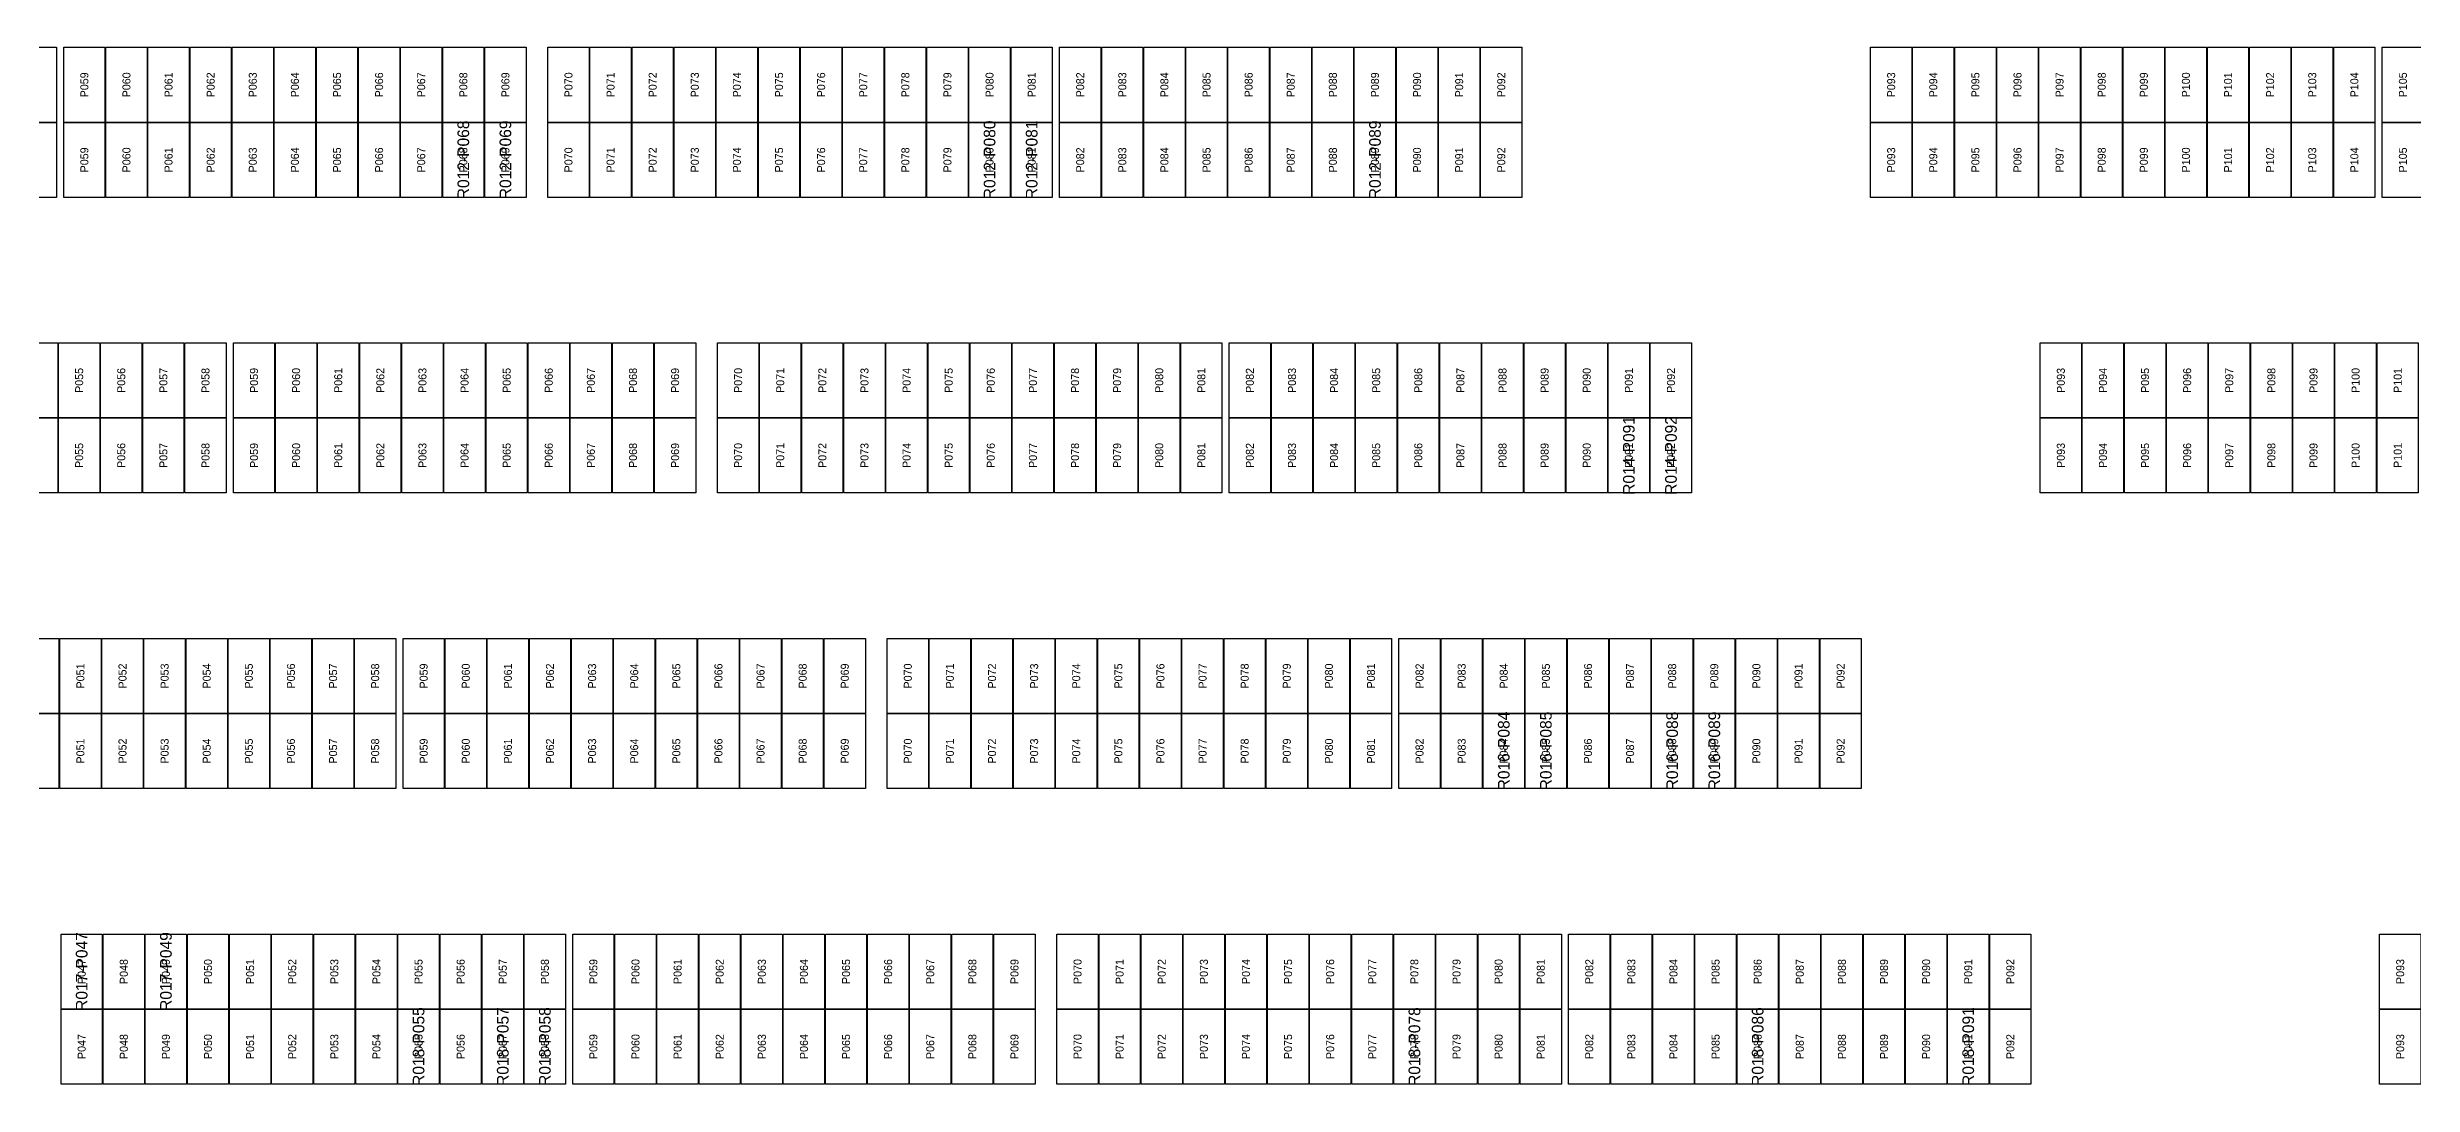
# Model space of a CAD drawing. Extents: x 296295 to 296770, y 651564 to 652121.
# Drawn here: x 296389.9 to 296455, y 652051.7 to 652080.2 of the extents above; entities that cross this region are included whole.
import ezdxf
from ezdxf.enums import TextEntityAlignment as Align

# ---------------------------------------------------------------- set-up
doc = ezdxf.new("R2010")
doc.units = 0

msp = doc.modelspace()

# ---------------------------------------------------------------- linework, layer by layer
at = {"layer": 'DEFECTIVE_PANELS'}
for points in [[(296400.789, 652078.118), (296401.923, 652078.118), (296401.923, 652076.055), (296400.789, 652076.055)], [(296401.947, 652078.118), (296403.081, 652078.118), (296403.081, 652076.055), (296401.947, 652076.055)], [(296415.261, 652078.118), (296416.395, 652078.118), (296416.395, 652076.055), (296415.261, 652076.055)], [(296416.419, 652078.118), (296417.553, 652078.118), (296417.553, 652076.055), (296416.419, 652076.055)], [(296425.859, 652078.118), (296426.993, 652078.118), (296426.993, 652076.055), (296425.859, 652076.055)], [(296432.841, 652069.992), (296433.975, 652069.992), (296433.975, 652067.929), (296432.841, 652067.929)], [(296433.999, 652069.992), (296435.133, 652069.992), (296435.133, 652067.929), (296433.999, 652067.929)], [(296429.401, 652061.866), (296430.535, 652061.866), (296430.535, 652059.803), (296429.401, 652059.803)], [(296430.559, 652061.866), (296431.693, 652061.866), (296431.693, 652059.803), (296430.559, 652059.803)], [(296434.033, 652061.866), (296435.167, 652061.866), (296435.167, 652059.803), (296434.033, 652059.803)], [(296435.191, 652061.866), (296436.325, 652061.866), (296436.325, 652059.803), (296435.191, 652059.803)], [(296390.294, 652055.803), (296391.428, 652055.803), (296391.428, 652053.74), (296390.294, 652053.74)], [(296392.61, 652055.803), (296393.744, 652055.803), (296393.744, 652053.74), (296392.61, 652053.74)], [(296399.558, 652053.74), (296400.692, 652053.74), (296400.692, 652051.677), (296399.558, 652051.677)], [(296401.874, 652053.74), (296403.008, 652053.74), (296403.008, 652051.677), (296401.874, 652051.677)], [(296403.032, 652053.74), (296404.166, 652053.74), (296404.166, 652051.677), (296403.032, 652051.677)], [(296426.944, 652053.74), (296428.078, 652053.74), (296428.078, 652051.677), (296426.944, 652051.677)], [(296436.384, 652053.74), (296437.518, 652053.74), (296437.518, 652051.677), (296436.384, 652051.677)], [(296442.174, 652053.74), (296443.308, 652053.74), (296443.308, 652051.677), (296442.174, 652051.677)]]:
    msp.add_lwpolyline(points, close=True, dxfattribs=at)
at = {"layer": 'PANELS_MASTER'}
for points in [[(296389.033, 652080.181), (296390.167, 652080.181), (296390.167, 652078.118), (296389.033, 652078.118)], [(296390.367, 652080.181), (296391.501, 652080.181), (296391.501, 652078.118), (296390.367, 652078.118)], [(296391.525, 652080.181), (296392.659, 652080.181), (296392.659, 652078.118), (296391.525, 652078.118)], [(296392.683, 652080.181), (296393.817, 652080.181), (296393.817, 652078.118), (296392.683, 652078.118)], [(296393.841, 652080.181), (296394.975, 652080.181), (296394.975, 652078.118), (296393.841, 652078.118)], [(296394.999, 652080.181), (296396.133, 652080.181), (296396.133, 652078.118), (296394.999, 652078.118)], [(296396.157, 652080.181), (296397.291, 652080.181), (296397.291, 652078.118), (296396.157, 652078.118)], [(296397.315, 652080.181), (296398.449, 652080.181), (296398.449, 652078.118), (296397.315, 652078.118)], [(296398.473, 652080.181), (296399.607, 652080.181), (296399.607, 652078.118), (296398.473, 652078.118)], [(296399.631, 652080.181), (296400.765, 652080.181), (296400.765, 652078.118), (296399.631, 652078.118)], [(296400.789, 652080.181), (296401.923, 652080.181), (296401.923, 652078.118), (296400.789, 652078.118)], [(296401.947, 652080.181), (296403.081, 652080.181), (296403.081, 652078.118), (296401.947, 652078.118)], [(296403.681, 652080.181), (296404.815, 652080.181), (296404.815, 652078.118), (296403.681, 652078.118)], [(296404.839, 652080.181), (296405.973, 652080.181), (296405.973, 652078.118), (296404.839, 652078.118)], [(296405.997, 652080.181), (296407.131, 652080.181), (296407.131, 652078.118), (296405.997, 652078.118)], [(296407.155, 652080.181), (296408.289, 652080.181), (296408.289, 652078.118), (296407.155, 652078.118)], [(296408.313, 652080.181), (296409.447, 652080.181), (296409.447, 652078.118), (296408.313, 652078.118)], [(296409.471, 652080.181), (296410.605, 652080.181), (296410.605, 652078.118), (296409.471, 652078.118)], [(296410.629, 652080.181), (296411.763, 652080.181), (296411.763, 652078.118), (296410.629, 652078.118)], [(296411.787, 652080.181), (296412.921, 652080.181), (296412.921, 652078.118), (296411.787, 652078.118)], [(296412.945, 652080.181), (296414.079, 652080.181), (296414.079, 652078.118), (296412.945, 652078.118)], [(296414.103, 652080.181), (296415.237, 652080.181), (296415.237, 652078.118), (296414.103, 652078.118)], [(296415.261, 652080.181), (296416.395, 652080.181), (296416.395, 652078.118), (296415.261, 652078.118)], [(296416.419, 652080.181), (296417.553, 652080.181), (296417.553, 652078.118), (296416.419, 652078.118)], [(296417.753, 652080.181), (296418.887, 652080.181), (296418.887, 652078.118), (296417.753, 652078.118)], [(296418.911, 652080.181), (296420.045, 652080.181), (296420.045, 652078.118), (296418.911, 652078.118)], [(296420.069, 652080.181), (296421.203, 652080.181), (296421.203, 652078.118), (296420.069, 652078.118)], [(296421.227, 652080.181), (296422.361, 652080.181), (296422.361, 652078.118), (296421.227, 652078.118)], [(296422.385, 652080.181), (296423.519, 652080.181), (296423.519, 652078.118), (296422.385, 652078.118)], [(296423.543, 652080.181), (296424.677, 652080.181), (296424.677, 652078.118), (296423.543, 652078.118)], [(296424.701, 652080.181), (296425.835, 652080.181), (296425.835, 652078.118), (296424.701, 652078.118)], [(296425.859, 652080.181), (296426.993, 652080.181), (296426.993, 652078.118), (296425.859, 652078.118)], [(296427.017, 652080.181), (296428.151, 652080.181), (296428.151, 652078.118), (296427.017, 652078.118)], [(296428.175, 652080.181), (296429.309, 652080.181), (296429.309, 652078.118), (296428.175, 652078.118)], [(296429.333, 652080.181), (296430.467, 652080.181), (296430.467, 652078.118), (296429.333, 652078.118)], [(296440.055, 652080.181), (296441.189, 652080.181), (296441.189, 652078.118), (296440.055, 652078.118)], [(296441.213, 652080.181), (296442.347, 652080.181), (296442.347, 652078.118), (296441.213, 652078.118)], [(296442.371, 652080.181), (296443.505, 652080.181), (296443.505, 652078.118), (296442.371, 652078.118)], [(296443.529, 652080.181), (296444.663, 652080.181), (296444.663, 652078.118), (296443.529, 652078.118)], [(296444.687, 652080.181), (296445.821, 652080.181), (296445.821, 652078.118), (296444.687, 652078.118)], [(296445.845, 652080.181), (296446.979, 652080.181), (296446.979, 652078.118), (296445.845, 652078.118)], [(296447.003, 652080.181), (296448.137, 652080.181), (296448.137, 652078.118), (296447.003, 652078.118)], [(296448.161, 652080.181), (296449.295, 652080.181), (296449.295, 652078.118), (296448.161, 652078.118)], [(296449.319, 652080.181), (296450.453, 652080.181), (296450.453, 652078.118), (296449.319, 652078.118)], [(296450.477, 652080.181), (296451.611, 652080.181), (296451.611, 652078.118), (296450.477, 652078.118)], [(296451.635, 652080.181), (296452.769, 652080.181), (296452.769, 652078.118), (296451.635, 652078.118)], [(296452.793, 652080.181), (296453.927, 652080.181), (296453.927, 652078.118), (296452.793, 652078.118)], [(296454.127, 652080.181), (296455.261, 652080.181), (296455.261, 652078.118), (296454.127, 652078.118)], [(296389.033, 652078.118), (296390.167, 652078.118), (296390.167, 652076.055), (296389.033, 652076.055)], [(296390.367, 652078.118), (296391.501, 652078.118), (296391.501, 652076.055), (296390.367, 652076.055)], [(296391.525, 652078.118), (296392.659, 652078.118), (296392.659, 652076.055), (296391.525, 652076.055)], [(296392.683, 652078.118), (296393.817, 652078.118), (296393.817, 652076.055), (296392.683, 652076.055)], [(296393.841, 652078.118), (296394.975, 652078.118), (296394.975, 652076.055), (296393.841, 652076.055)], [(296394.999, 652078.118), (296396.133, 652078.118), (296396.133, 652076.055), (296394.999, 652076.055)], [(296396.157, 652078.118), (296397.291, 652078.118), (296397.291, 652076.055), (296396.157, 652076.055)], [(296397.315, 652078.118), (296398.449, 652078.118), (296398.449, 652076.055), (296397.315, 652076.055)], [(296398.473, 652078.118), (296399.607, 652078.118), (296399.607, 652076.055), (296398.473, 652076.055)], [(296399.631, 652078.118), (296400.765, 652078.118), (296400.765, 652076.055), (296399.631, 652076.055)], [(296403.681, 652078.118), (296404.815, 652078.118), (296404.815, 652076.055), (296403.681, 652076.055)], [(296404.839, 652078.118), (296405.973, 652078.118), (296405.973, 652076.055), (296404.839, 652076.055)], [(296405.997, 652078.118), (296407.131, 652078.118), (296407.131, 652076.055), (296405.997, 652076.055)], [(296407.155, 652078.118), (296408.289, 652078.118), (296408.289, 652076.055), (296407.155, 652076.055)], [(296408.313, 652078.118), (296409.447, 652078.118), (296409.447, 652076.055), (296408.313, 652076.055)], [(296409.471, 652078.118), (296410.605, 652078.118), (296410.605, 652076.055), (296409.471, 652076.055)], [(296410.629, 652078.118), (296411.763, 652078.118), (296411.763, 652076.055), (296410.629, 652076.055)], [(296411.787, 652078.118), (296412.921, 652078.118), (296412.921, 652076.055), (296411.787, 652076.055)], [(296412.945, 652078.118), (296414.079, 652078.118), (296414.079, 652076.055), (296412.945, 652076.055)], [(296414.103, 652078.118), (296415.237, 652078.118), (296415.237, 652076.055), (296414.103, 652076.055)], [(296417.753, 652078.118), (296418.887, 652078.118), (296418.887, 652076.055), (296417.753, 652076.055)], [(296418.911, 652078.118), (296420.045, 652078.118), (296420.045, 652076.055), (296418.911, 652076.055)], [(296420.069, 652078.118), (296421.203, 652078.118), (296421.203, 652076.055), (296420.069, 652076.055)], [(296421.227, 652078.118), (296422.361, 652078.118), (296422.361, 652076.055), (296421.227, 652076.055)], [(296422.385, 652078.118), (296423.519, 652078.118), (296423.519, 652076.055), (296422.385, 652076.055)], [(296423.543, 652078.118), (296424.677, 652078.118), (296424.677, 652076.055), (296423.543, 652076.055)], [(296424.701, 652078.118), (296425.835, 652078.118), (296425.835, 652076.055), (296424.701, 652076.055)], [(296427.017, 652078.118), (296428.151, 652078.118), (296428.151, 652076.055), (296427.017, 652076.055)], [(296428.175, 652078.118), (296429.309, 652078.118), (296429.309, 652076.055), (296428.175, 652076.055)], [(296429.333, 652078.118), (296430.467, 652078.118), (296430.467, 652076.055), (296429.333, 652076.055)], [(296440.055, 652078.118), (296441.189, 652078.118), (296441.189, 652076.055), (296440.055, 652076.055)], [(296441.213, 652078.118), (296442.347, 652078.118), (296442.347, 652076.055), (296441.213, 652076.055)], [(296442.371, 652078.118), (296443.505, 652078.118), (296443.505, 652076.055), (296442.371, 652076.055)], [(296443.529, 652078.118), (296444.663, 652078.118), (296444.663, 652076.055), (296443.529, 652076.055)], [(296444.687, 652078.118), (296445.821, 652078.118), (296445.821, 652076.055), (296444.687, 652076.055)], [(296445.845, 652078.118), (296446.979, 652078.118), (296446.979, 652076.055), (296445.845, 652076.055)], [(296447.003, 652078.118), (296448.137, 652078.118), (296448.137, 652076.055), (296447.003, 652076.055)], [(296448.161, 652078.118), (296449.295, 652078.118), (296449.295, 652076.055), (296448.161, 652076.055)], [(296449.319, 652078.118), (296450.453, 652078.118), (296450.453, 652076.055), (296449.319, 652076.055)], [(296450.477, 652078.118), (296451.611, 652078.118), (296451.611, 652076.055), (296450.477, 652076.055)], [(296451.635, 652078.118), (296452.769, 652078.118), (296452.769, 652076.055), (296451.635, 652076.055)], [(296452.793, 652078.118), (296453.927, 652078.118), (296453.927, 652076.055), (296452.793, 652076.055)], [(296454.127, 652078.118), (296455.261, 652078.118), (296455.261, 652076.055), (296454.127, 652076.055)], [(296389.067, 652072.055), (296390.201, 652072.055), (296390.201, 652069.992), (296389.067, 652069.992)], [(296390.225, 652072.055), (296391.359, 652072.055), (296391.359, 652069.992), (296390.225, 652069.992)], [(296391.383, 652072.055), (296392.517, 652072.055), (296392.517, 652069.992), (296391.383, 652069.992)], [(296392.541, 652072.055), (296393.675, 652072.055), (296393.675, 652069.992), (296392.541, 652069.992)], [(296393.699, 652072.055), (296394.833, 652072.055), (296394.833, 652069.992), (296393.699, 652069.992)], [(296395.033, 652072.055), (296396.167, 652072.055), (296396.167, 652069.992), (296395.033, 652069.992)], [(296396.191, 652072.055), (296397.325, 652072.055), (296397.325, 652069.992), (296396.191, 652069.992)], [(296397.349, 652072.055), (296398.483, 652072.055), (296398.483, 652069.992), (296397.349, 652069.992)], [(296398.507, 652072.055), (296399.641, 652072.055), (296399.641, 652069.992), (296398.507, 652069.992)], [(296399.665, 652072.055), (296400.799, 652072.055), (296400.799, 652069.992), (296399.665, 652069.992)], [(296400.823, 652072.055), (296401.957, 652072.055), (296401.957, 652069.992), (296400.823, 652069.992)], [(296401.981, 652072.055), (296403.115, 652072.055), (296403.115, 652069.992), (296401.981, 652069.992)], [(296403.139, 652072.055), (296404.273, 652072.055), (296404.273, 652069.992), (296403.139, 652069.992)], [(296404.297, 652072.055), (296405.431, 652072.055), (296405.431, 652069.992), (296404.297, 652069.992)], [(296405.455, 652072.055), (296406.589, 652072.055), (296406.589, 652069.992), (296405.455, 652069.992)], [(296406.613, 652072.055), (296407.747, 652072.055), (296407.747, 652069.992), (296406.613, 652069.992)], [(296408.347, 652072.055), (296409.481, 652072.055), (296409.481, 652069.992), (296408.347, 652069.992)], [(296409.505, 652072.055), (296410.639, 652072.055), (296410.639, 652069.992), (296409.505, 652069.992)], [(296410.663, 652072.055), (296411.797, 652072.055), (296411.797, 652069.992), (296410.663, 652069.992)], [(296411.821, 652072.055), (296412.955, 652072.055), (296412.955, 652069.992), (296411.821, 652069.992)], [(296412.979, 652072.055), (296414.113, 652072.055), (296414.113, 652069.992), (296412.979, 652069.992)], [(296414.137, 652072.055), (296415.271, 652072.055), (296415.271, 652069.992), (296414.137, 652069.992)], [(296415.295, 652072.055), (296416.429, 652072.055), (296416.429, 652069.992), (296415.295, 652069.992)], [(296416.453, 652072.055), (296417.587, 652072.055), (296417.587, 652069.992), (296416.453, 652069.992)], [(296417.611, 652072.055), (296418.745, 652072.055), (296418.745, 652069.992), (296417.611, 652069.992)], [(296418.769, 652072.055), (296419.903, 652072.055), (296419.903, 652069.992), (296418.769, 652069.992)], [(296419.927, 652072.055), (296421.061, 652072.055), (296421.061, 652069.992), (296419.927, 652069.992)], [(296421.085, 652072.055), (296422.219, 652072.055), (296422.219, 652069.992), (296421.085, 652069.992)], [(296422.419, 652072.055), (296423.553, 652072.055), (296423.553, 652069.992), (296422.419, 652069.992)], [(296423.577, 652072.055), (296424.711, 652072.055), (296424.711, 652069.992), (296423.577, 652069.992)], [(296424.735, 652072.055), (296425.869, 652072.055), (296425.869, 652069.992), (296424.735, 652069.992)], [(296425.893, 652072.055), (296427.027, 652072.055), (296427.027, 652069.992), (296425.893, 652069.992)], [(296427.051, 652072.055), (296428.185, 652072.055), (296428.185, 652069.992), (296427.051, 652069.992)], [(296428.209, 652072.055), (296429.343, 652072.055), (296429.343, 652069.992), (296428.209, 652069.992)], [(296429.367, 652072.055), (296430.501, 652072.055), (296430.501, 652069.992), (296429.367, 652069.992)], [(296430.525, 652072.055), (296431.659, 652072.055), (296431.659, 652069.992), (296430.525, 652069.992)], [(296431.683, 652072.055), (296432.817, 652072.055), (296432.817, 652069.992), (296431.683, 652069.992)], [(296432.841, 652072.055), (296433.975, 652072.055), (296433.975, 652069.992), (296432.841, 652069.992)], [(296433.999, 652072.055), (296435.133, 652072.055), (296435.133, 652069.992), (296433.999, 652069.992)], [(296444.721, 652072.055), (296445.855, 652072.055), (296445.855, 652069.992), (296444.721, 652069.992)], [(296445.879, 652072.055), (296447.013, 652072.055), (296447.013, 652069.992), (296445.879, 652069.992)], [(296447.037, 652072.055), (296448.171, 652072.055), (296448.171, 652069.992), (296447.037, 652069.992)], [(296448.195, 652072.055), (296449.329, 652072.055), (296449.329, 652069.992), (296448.195, 652069.992)], [(296449.353, 652072.055), (296450.487, 652072.055), (296450.487, 652069.992), (296449.353, 652069.992)], [(296450.511, 652072.055), (296451.645, 652072.055), (296451.645, 652069.992), (296450.511, 652069.992)], [(296451.669, 652072.055), (296452.803, 652072.055), (296452.803, 652069.992), (296451.669, 652069.992)], [(296452.827, 652072.055), (296453.961, 652072.055), (296453.961, 652069.992), (296452.827, 652069.992)], [(296453.985, 652072.055), (296455.119, 652072.055), (296455.119, 652069.992), (296453.985, 652069.992)], [(296389.067, 652069.992), (296390.201, 652069.992), (296390.201, 652067.929), (296389.067, 652067.929)], [(296390.225, 652069.992), (296391.359, 652069.992), (296391.359, 652067.929), (296390.225, 652067.929)], [(296391.383, 652069.992), (296392.517, 652069.992), (296392.517, 652067.929), (296391.383, 652067.929)], [(296392.541, 652069.992), (296393.675, 652069.992), (296393.675, 652067.929), (296392.541, 652067.929)], [(296393.699, 652069.992), (296394.833, 652069.992), (296394.833, 652067.929), (296393.699, 652067.929)], [(296395.033, 652069.992), (296396.167, 652069.992), (296396.167, 652067.929), (296395.033, 652067.929)], [(296396.191, 652069.992), (296397.325, 652069.992), (296397.325, 652067.929), (296396.191, 652067.929)], [(296397.349, 652069.992), (296398.483, 652069.992), (296398.483, 652067.929), (296397.349, 652067.929)], [(296398.507, 652069.992), (296399.641, 652069.992), (296399.641, 652067.929), (296398.507, 652067.929)], [(296399.665, 652069.992), (296400.799, 652069.992), (296400.799, 652067.929), (296399.665, 652067.929)], [(296400.823, 652069.992), (296401.957, 652069.992), (296401.957, 652067.929), (296400.823, 652067.929)], [(296401.981, 652069.992), (296403.115, 652069.992), (296403.115, 652067.929), (296401.981, 652067.929)], [(296403.139, 652069.992), (296404.273, 652069.992), (296404.273, 652067.929), (296403.139, 652067.929)], [(296404.297, 652069.992), (296405.431, 652069.992), (296405.431, 652067.929), (296404.297, 652067.929)], [(296405.455, 652069.992), (296406.589, 652069.992), (296406.589, 652067.929), (296405.455, 652067.929)], [(296406.613, 652069.992), (296407.747, 652069.992), (296407.747, 652067.929), (296406.613, 652067.929)], [(296408.347, 652069.992), (296409.481, 652069.992), (296409.481, 652067.929), (296408.347, 652067.929)], [(296409.505, 652069.992), (296410.639, 652069.992), (296410.639, 652067.929), (296409.505, 652067.929)], [(296410.663, 652069.992), (296411.797, 652069.992), (296411.797, 652067.929), (296410.663, 652067.929)], [(296411.821, 652069.992), (296412.955, 652069.992), (296412.955, 652067.929), (296411.821, 652067.929)], [(296412.979, 652069.992), (296414.113, 652069.992), (296414.113, 652067.929), (296412.979, 652067.929)], [(296414.137, 652069.992), (296415.271, 652069.992), (296415.271, 652067.929), (296414.137, 652067.929)], [(296415.295, 652069.992), (296416.429, 652069.992), (296416.429, 652067.929), (296415.295, 652067.929)], [(296416.453, 652069.992), (296417.587, 652069.992), (296417.587, 652067.929), (296416.453, 652067.929)], [(296417.611, 652069.992), (296418.745, 652069.992), (296418.745, 652067.929), (296417.611, 652067.929)], [(296418.769, 652069.992), (296419.903, 652069.992), (296419.903, 652067.929), (296418.769, 652067.929)], [(296419.927, 652069.992), (296421.061, 652069.992), (296421.061, 652067.929), (296419.927, 652067.929)], [(296421.085, 652069.992), (296422.219, 652069.992), (296422.219, 652067.929), (296421.085, 652067.929)], [(296422.419, 652069.992), (296423.553, 652069.992), (296423.553, 652067.929), (296422.419, 652067.929)], [(296423.577, 652069.992), (296424.711, 652069.992), (296424.711, 652067.929), (296423.577, 652067.929)], [(296424.735, 652069.992), (296425.869, 652069.992), (296425.869, 652067.929), (296424.735, 652067.929)], [(296425.893, 652069.992), (296427.027, 652069.992), (296427.027, 652067.929), (296425.893, 652067.929)], [(296427.051, 652069.992), (296428.185, 652069.992), (296428.185, 652067.929), (296427.051, 652067.929)], [(296428.209, 652069.992), (296429.343, 652069.992), (296429.343, 652067.929), (296428.209, 652067.929)], [(296429.367, 652069.992), (296430.501, 652069.992), (296430.501, 652067.929), (296429.367, 652067.929)], [(296430.525, 652069.992), (296431.659, 652069.992), (296431.659, 652067.929), (296430.525, 652067.929)], [(296431.683, 652069.992), (296432.817, 652069.992), (296432.817, 652067.929), (296431.683, 652067.929)], [(296444.721, 652069.992), (296445.855, 652069.992), (296445.855, 652067.929), (296444.721, 652067.929)], [(296445.879, 652069.992), (296447.013, 652069.992), (296447.013, 652067.929), (296445.879, 652067.929)], [(296447.037, 652069.992), (296448.171, 652069.992), (296448.171, 652067.929), (296447.037, 652067.929)], [(296448.195, 652069.992), (296449.329, 652069.992), (296449.329, 652067.929), (296448.195, 652067.929)], [(296449.353, 652069.992), (296450.487, 652069.992), (296450.487, 652067.929), (296449.353, 652067.929)], [(296450.511, 652069.992), (296451.645, 652069.992), (296451.645, 652067.929), (296450.511, 652067.929)], [(296451.669, 652069.992), (296452.803, 652069.992), (296452.803, 652067.929), (296451.669, 652067.929)], [(296452.827, 652069.992), (296453.961, 652069.992), (296453.961, 652067.929), (296452.827, 652067.929)], [(296453.985, 652069.992), (296455.119, 652069.992), (296455.119, 652067.929), (296453.985, 652067.929)], [(296389.101, 652063.929), (296390.235, 652063.929), (296390.235, 652061.866), (296389.101, 652061.866)], [(296390.259, 652063.929), (296391.393, 652063.929), (296391.393, 652061.866), (296390.259, 652061.866)], [(296391.417, 652063.929), (296392.551, 652063.929), (296392.551, 652061.866), (296391.417, 652061.866)], [(296392.575, 652063.929), (296393.709, 652063.929), (296393.709, 652061.866), (296392.575, 652061.866)], [(296393.733, 652063.929), (296394.867, 652063.929), (296394.867, 652061.866), (296393.733, 652061.866)], [(296394.891, 652063.929), (296396.025, 652063.929), (296396.025, 652061.866), (296394.891, 652061.866)], [(296396.049, 652063.929), (296397.183, 652063.929), (296397.183, 652061.866), (296396.049, 652061.866)], [(296397.207, 652063.929), (296398.341, 652063.929), (296398.341, 652061.866), (296397.207, 652061.866)], [(296398.365, 652063.929), (296399.499, 652063.929), (296399.499, 652061.866), (296398.365, 652061.866)], [(296399.699, 652063.929), (296400.833, 652063.929), (296400.833, 652061.866), (296399.699, 652061.866)], [(296400.857, 652063.929), (296401.991, 652063.929), (296401.991, 652061.866), (296400.857, 652061.866)], [(296402.015, 652063.929), (296403.149, 652063.929), (296403.149, 652061.866), (296402.015, 652061.866)], [(296403.173, 652063.929), (296404.307, 652063.929), (296404.307, 652061.866), (296403.173, 652061.866)], [(296404.331, 652063.929), (296405.465, 652063.929), (296405.465, 652061.866), (296404.331, 652061.866)], [(296405.489, 652063.929), (296406.623, 652063.929), (296406.623, 652061.866), (296405.489, 652061.866)], [(296406.647, 652063.929), (296407.781, 652063.929), (296407.781, 652061.866), (296406.647, 652061.866)], [(296407.805, 652063.929), (296408.939, 652063.929), (296408.939, 652061.866), (296407.805, 652061.866)], [(296408.963, 652063.929), (296410.097, 652063.929), (296410.097, 652061.866), (296408.963, 652061.866)], [(296410.121, 652063.929), (296411.255, 652063.929), (296411.255, 652061.866), (296410.121, 652061.866)], [(296411.279, 652063.929), (296412.413, 652063.929), (296412.413, 652061.866), (296411.279, 652061.866)], [(296413.013, 652063.929), (296414.147, 652063.929), (296414.147, 652061.866), (296413.013, 652061.866)], [(296414.171, 652063.929), (296415.305, 652063.929), (296415.305, 652061.866), (296414.171, 652061.866)], [(296415.329, 652063.929), (296416.463, 652063.929), (296416.463, 652061.866), (296415.329, 652061.866)], [(296416.487, 652063.929), (296417.621, 652063.929), (296417.621, 652061.866), (296416.487, 652061.866)], [(296417.645, 652063.929), (296418.779, 652063.929), (296418.779, 652061.866), (296417.645, 652061.866)], [(296418.803, 652063.929), (296419.937, 652063.929), (296419.937, 652061.866), (296418.803, 652061.866)], [(296419.961, 652063.929), (296421.095, 652063.929), (296421.095, 652061.866), (296419.961, 652061.866)], [(296421.119, 652063.929), (296422.253, 652063.929), (296422.253, 652061.866), (296421.119, 652061.866)], [(296422.277, 652063.929), (296423.411, 652063.929), (296423.411, 652061.866), (296422.277, 652061.866)], [(296423.435, 652063.929), (296424.569, 652063.929), (296424.569, 652061.866), (296423.435, 652061.866)], [(296424.593, 652063.929), (296425.727, 652063.929), (296425.727, 652061.866), (296424.593, 652061.866)], [(296425.751, 652063.929), (296426.885, 652063.929), (296426.885, 652061.866), (296425.751, 652061.866)], [(296427.085, 652063.929), (296428.219, 652063.929), (296428.219, 652061.866), (296427.085, 652061.866)], [(296428.243, 652063.929), (296429.377, 652063.929), (296429.377, 652061.866), (296428.243, 652061.866)], [(296429.401, 652063.929), (296430.535, 652063.929), (296430.535, 652061.866), (296429.401, 652061.866)], [(296430.559, 652063.929), (296431.693, 652063.929), (296431.693, 652061.866), (296430.559, 652061.866)], [(296431.717, 652063.929), (296432.851, 652063.929), (296432.851, 652061.866), (296431.717, 652061.866)], [(296432.875, 652063.929), (296434.009, 652063.929), (296434.009, 652061.866), (296432.875, 652061.866)], [(296434.033, 652063.929), (296435.167, 652063.929), (296435.167, 652061.866), (296434.033, 652061.866)], [(296435.191, 652063.929), (296436.325, 652063.929), (296436.325, 652061.866), (296435.191, 652061.866)], [(296436.349, 652063.929), (296437.483, 652063.929), (296437.483, 652061.866), (296436.349, 652061.866)], [(296437.507, 652063.929), (296438.641, 652063.929), (296438.641, 652061.866), (296437.507, 652061.866)], [(296438.665, 652063.929), (296439.799, 652063.929), (296439.799, 652061.866), (296438.665, 652061.866)], [(296389.101, 652061.866), (296390.235, 652061.866), (296390.235, 652059.803), (296389.101, 652059.803)], [(296390.259, 652061.866), (296391.393, 652061.866), (296391.393, 652059.803), (296390.259, 652059.803)], [(296391.417, 652061.866), (296392.551, 652061.866), (296392.551, 652059.803), (296391.417, 652059.803)], [(296392.575, 652061.866), (296393.709, 652061.866), (296393.709, 652059.803), (296392.575, 652059.803)], [(296393.733, 652061.866), (296394.867, 652061.866), (296394.867, 652059.803), (296393.733, 652059.803)], [(296394.891, 652061.866), (296396.025, 652061.866), (296396.025, 652059.803), (296394.891, 652059.803)], [(296396.049, 652061.866), (296397.183, 652061.866), (296397.183, 652059.803), (296396.049, 652059.803)], [(296397.207, 652061.866), (296398.341, 652061.866), (296398.341, 652059.803), (296397.207, 652059.803)], [(296398.365, 652061.866), (296399.499, 652061.866), (296399.499, 652059.803), (296398.365, 652059.803)], [(296399.699, 652061.866), (296400.833, 652061.866), (296400.833, 652059.803), (296399.699, 652059.803)], [(296400.857, 652061.866), (296401.991, 652061.866), (296401.991, 652059.803), (296400.857, 652059.803)], [(296402.015, 652061.866), (296403.149, 652061.866), (296403.149, 652059.803), (296402.015, 652059.803)], [(296403.173, 652061.866), (296404.307, 652061.866), (296404.307, 652059.803), (296403.173, 652059.803)], [(296404.331, 652061.866), (296405.465, 652061.866), (296405.465, 652059.803), (296404.331, 652059.803)], [(296405.489, 652061.866), (296406.623, 652061.866), (296406.623, 652059.803), (296405.489, 652059.803)], [(296406.647, 652061.866), (296407.781, 652061.866), (296407.781, 652059.803), (296406.647, 652059.803)], [(296407.805, 652061.866), (296408.939, 652061.866), (296408.939, 652059.803), (296407.805, 652059.803)], [(296408.963, 652061.866), (296410.097, 652061.866), (296410.097, 652059.803), (296408.963, 652059.803)], [(296410.121, 652061.866), (296411.255, 652061.866), (296411.255, 652059.803), (296410.121, 652059.803)], [(296411.279, 652061.866), (296412.413, 652061.866), (296412.413, 652059.803), (296411.279, 652059.803)], [(296413.013, 652061.866), (296414.147, 652061.866), (296414.147, 652059.803), (296413.013, 652059.803)], [(296414.171, 652061.866), (296415.305, 652061.866), (296415.305, 652059.803), (296414.171, 652059.803)], [(296415.329, 652061.866), (296416.463, 652061.866), (296416.463, 652059.803), (296415.329, 652059.803)], [(296416.487, 652061.866), (296417.621, 652061.866), (296417.621, 652059.803), (296416.487, 652059.803)], [(296417.645, 652061.866), (296418.779, 652061.866), (296418.779, 652059.803), (296417.645, 652059.803)], [(296418.803, 652061.866), (296419.937, 652061.866), (296419.937, 652059.803), (296418.803, 652059.803)], [(296419.961, 652061.866), (296421.095, 652061.866), (296421.095, 652059.803), (296419.961, 652059.803)], [(296421.119, 652061.866), (296422.253, 652061.866), (296422.253, 652059.803), (296421.119, 652059.803)], [(296422.277, 652061.866), (296423.411, 652061.866), (296423.411, 652059.803), (296422.277, 652059.803)], [(296423.435, 652061.866), (296424.569, 652061.866), (296424.569, 652059.803), (296423.435, 652059.803)], [(296424.593, 652061.866), (296425.727, 652061.866), (296425.727, 652059.803), (296424.593, 652059.803)], [(296425.751, 652061.866), (296426.885, 652061.866), (296426.885, 652059.803), (296425.751, 652059.803)], [(296427.085, 652061.866), (296428.219, 652061.866), (296428.219, 652059.803), (296427.085, 652059.803)], [(296428.243, 652061.866), (296429.377, 652061.866), (296429.377, 652059.803), (296428.243, 652059.803)], [(296431.717, 652061.866), (296432.851, 652061.866), (296432.851, 652059.803), (296431.717, 652059.803)], [(296432.875, 652061.866), (296434.009, 652061.866), (296434.009, 652059.803), (296432.875, 652059.803)], [(296436.349, 652061.866), (296437.483, 652061.866), (296437.483, 652059.803), (296436.349, 652059.803)], [(296437.507, 652061.866), (296438.641, 652061.866), (296438.641, 652059.803), (296437.507, 652059.803)], [(296438.665, 652061.866), (296439.799, 652061.866), (296439.799, 652059.803), (296438.665, 652059.803)], [(296391.452, 652055.803), (296392.586, 652055.803), (296392.586, 652053.74), (296391.452, 652053.74)], [(296393.768, 652055.803), (296394.902, 652055.803), (296394.902, 652053.74), (296393.768, 652053.74)], [(296394.926, 652055.803), (296396.06, 652055.803), (296396.06, 652053.74), (296394.926, 652053.74)], [(296396.084, 652055.803), (296397.218, 652055.803), (296397.218, 652053.74), (296396.084, 652053.74)], [(296397.242, 652055.803), (296398.376, 652055.803), (296398.376, 652053.74), (296397.242, 652053.74)], [(296398.4, 652055.803), (296399.534, 652055.803), (296399.534, 652053.74), (296398.4, 652053.74)], [(296399.558, 652055.803), (296400.692, 652055.803), (296400.692, 652053.74), (296399.558, 652053.74)], [(296400.716, 652055.803), (296401.85, 652055.803), (296401.85, 652053.74), (296400.716, 652053.74)], [(296401.874, 652055.803), (296403.008, 652055.803), (296403.008, 652053.74), (296401.874, 652053.74)], [(296403.032, 652055.803), (296404.166, 652055.803), (296404.166, 652053.74), (296403.032, 652053.74)], [(296404.366, 652055.803), (296405.5, 652055.803), (296405.5, 652053.74), (296404.366, 652053.74)], [(296405.524, 652055.803), (296406.658, 652055.803), (296406.658, 652053.74), (296405.524, 652053.74)], [(296406.682, 652055.803), (296407.816, 652055.803), (296407.816, 652053.74), (296406.682, 652053.74)], [(296407.84, 652055.803), (296408.974, 652055.803), (296408.974, 652053.74), (296407.84, 652053.74)], [(296408.998, 652055.803), (296410.132, 652055.803), (296410.132, 652053.74), (296408.998, 652053.74)], [(296410.156, 652055.803), (296411.29, 652055.803), (296411.29, 652053.74), (296410.156, 652053.74)], [(296411.314, 652055.803), (296412.448, 652055.803), (296412.448, 652053.74), (296411.314, 652053.74)], [(296412.472, 652055.803), (296413.606, 652055.803), (296413.606, 652053.74), (296412.472, 652053.74)], [(296413.63, 652055.803), (296414.764, 652055.803), (296414.764, 652053.74), (296413.63, 652053.74)], [(296414.788, 652055.803), (296415.922, 652055.803), (296415.922, 652053.74), (296414.788, 652053.74)], [(296415.946, 652055.803), (296417.08, 652055.803), (296417.08, 652053.74), (296415.946, 652053.74)], [(296417.68, 652055.803), (296418.814, 652055.803), (296418.814, 652053.74), (296417.68, 652053.74)], [(296418.838, 652055.803), (296419.972, 652055.803), (296419.972, 652053.74), (296418.838, 652053.74)], [(296419.996, 652055.803), (296421.13, 652055.803), (296421.13, 652053.74), (296419.996, 652053.74)], [(296421.154, 652055.803), (296422.288, 652055.803), (296422.288, 652053.74), (296421.154, 652053.74)], [(296422.312, 652055.803), (296423.446, 652055.803), (296423.446, 652053.74), (296422.312, 652053.74)], [(296423.47, 652055.803), (296424.604, 652055.803), (296424.604, 652053.74), (296423.47, 652053.74)], [(296424.628, 652055.803), (296425.762, 652055.803), (296425.762, 652053.74), (296424.628, 652053.74)], [(296425.786, 652055.803), (296426.92, 652055.803), (296426.92, 652053.74), (296425.786, 652053.74)], [(296426.944, 652055.803), (296428.078, 652055.803), (296428.078, 652053.74), (296426.944, 652053.74)], [(296428.102, 652055.803), (296429.236, 652055.803), (296429.236, 652053.74), (296428.102, 652053.74)], [(296429.26, 652055.803), (296430.394, 652055.803), (296430.394, 652053.74), (296429.26, 652053.74)], [(296430.418, 652055.803), (296431.552, 652055.803), (296431.552, 652053.74), (296430.418, 652053.74)], [(296431.752, 652055.803), (296432.886, 652055.803), (296432.886, 652053.74), (296431.752, 652053.74)], [(296432.91, 652055.803), (296434.044, 652055.803), (296434.044, 652053.74), (296432.91, 652053.74)], [(296434.068, 652055.803), (296435.202, 652055.803), (296435.202, 652053.74), (296434.068, 652053.74)], [(296435.226, 652055.803), (296436.36, 652055.803), (296436.36, 652053.74), (296435.226, 652053.74)], [(296436.384, 652055.803), (296437.518, 652055.803), (296437.518, 652053.74), (296436.384, 652053.74)], [(296437.542, 652055.803), (296438.676, 652055.803), (296438.676, 652053.74), (296437.542, 652053.74)], [(296438.7, 652055.803), (296439.834, 652055.803), (296439.834, 652053.74), (296438.7, 652053.74)], [(296439.858, 652055.803), (296440.992, 652055.803), (296440.992, 652053.74), (296439.858, 652053.74)], [(296441.016, 652055.803), (296442.15, 652055.803), (296442.15, 652053.74), (296441.016, 652053.74)], [(296442.174, 652055.803), (296443.308, 652055.803), (296443.308, 652053.74), (296442.174, 652053.74)], [(296443.332, 652055.803), (296444.466, 652055.803), (296444.466, 652053.74), (296443.332, 652053.74)], [(296454.054, 652055.803), (296455.188, 652055.803), (296455.188, 652053.74), (296454.054, 652053.74)], [(296390.294, 652053.74), (296391.428, 652053.74), (296391.428, 652051.677), (296390.294, 652051.677)], [(296391.452, 652053.74), (296392.586, 652053.74), (296392.586, 652051.677), (296391.452, 652051.677)], [(296392.61, 652053.74), (296393.744, 652053.74), (296393.744, 652051.677), (296392.61, 652051.677)], [(296393.768, 652053.74), (296394.902, 652053.74), (296394.902, 652051.677), (296393.768, 652051.677)], [(296394.926, 652053.74), (296396.06, 652053.74), (296396.06, 652051.677), (296394.926, 652051.677)], [(296396.084, 652053.74), (296397.218, 652053.74), (296397.218, 652051.677), (296396.084, 652051.677)], [(296397.242, 652053.74), (296398.376, 652053.74), (296398.376, 652051.677), (296397.242, 652051.677)], [(296398.4, 652053.74), (296399.534, 652053.74), (296399.534, 652051.677), (296398.4, 652051.677)], [(296400.716, 652053.74), (296401.85, 652053.74), (296401.85, 652051.677), (296400.716, 652051.677)], [(296404.366, 652053.74), (296405.5, 652053.74), (296405.5, 652051.677), (296404.366, 652051.677)], [(296405.524, 652053.74), (296406.658, 652053.74), (296406.658, 652051.677), (296405.524, 652051.677)], [(296406.682, 652053.74), (296407.816, 652053.74), (296407.816, 652051.677), (296406.682, 652051.677)], [(296407.84, 652053.74), (296408.974, 652053.74), (296408.974, 652051.677), (296407.84, 652051.677)], [(296408.998, 652053.74), (296410.132, 652053.74), (296410.132, 652051.677), (296408.998, 652051.677)], [(296410.156, 652053.74), (296411.29, 652053.74), (296411.29, 652051.677), (296410.156, 652051.677)], [(296411.314, 652053.74), (296412.448, 652053.74), (296412.448, 652051.677), (296411.314, 652051.677)], [(296412.472, 652053.74), (296413.606, 652053.74), (296413.606, 652051.677), (296412.472, 652051.677)], [(296413.63, 652053.74), (296414.764, 652053.74), (296414.764, 652051.677), (296413.63, 652051.677)], [(296414.788, 652053.74), (296415.922, 652053.74), (296415.922, 652051.677), (296414.788, 652051.677)], [(296415.946, 652053.74), (296417.08, 652053.74), (296417.08, 652051.677), (296415.946, 652051.677)], [(296417.68, 652053.74), (296418.814, 652053.74), (296418.814, 652051.677), (296417.68, 652051.677)], [(296418.838, 652053.74), (296419.972, 652053.74), (296419.972, 652051.677), (296418.838, 652051.677)], [(296419.996, 652053.74), (296421.13, 652053.74), (296421.13, 652051.677), (296419.996, 652051.677)], [(296421.154, 652053.74), (296422.288, 652053.74), (296422.288, 652051.677), (296421.154, 652051.677)], [(296422.312, 652053.74), (296423.446, 652053.74), (296423.446, 652051.677), (296422.312, 652051.677)], [(296423.47, 652053.74), (296424.604, 652053.74), (296424.604, 652051.677), (296423.47, 652051.677)], [(296424.628, 652053.74), (296425.762, 652053.74), (296425.762, 652051.677), (296424.628, 652051.677)], [(296425.786, 652053.74), (296426.92, 652053.74), (296426.92, 652051.677), (296425.786, 652051.677)], [(296428.102, 652053.74), (296429.236, 652053.74), (296429.236, 652051.677), (296428.102, 652051.677)], [(296429.26, 652053.74), (296430.394, 652053.74), (296430.394, 652051.677), (296429.26, 652051.677)], [(296430.418, 652053.74), (296431.552, 652053.74), (296431.552, 652051.677), (296430.418, 652051.677)], [(296431.752, 652053.74), (296432.886, 652053.74), (296432.886, 652051.677), (296431.752, 652051.677)], [(296432.91, 652053.74), (296434.044, 652053.74), (296434.044, 652051.677), (296432.91, 652051.677)], [(296434.068, 652053.74), (296435.202, 652053.74), (296435.202, 652051.677), (296434.068, 652051.677)], [(296435.226, 652053.74), (296436.36, 652053.74), (296436.36, 652051.677), (296435.226, 652051.677)], [(296437.542, 652053.74), (296438.676, 652053.74), (296438.676, 652051.677), (296437.542, 652051.677)], [(296438.7, 652053.74), (296439.834, 652053.74), (296439.834, 652051.677), (296438.7, 652051.677)], [(296439.858, 652053.74), (296440.992, 652053.74), (296440.992, 652051.677), (296439.858, 652051.677)], [(296441.016, 652053.74), (296442.15, 652053.74), (296442.15, 652051.677), (296441.016, 652051.677)], [(296443.332, 652053.74), (296444.466, 652053.74), (296444.466, 652051.677), (296443.332, 652051.677)], [(296454.054, 652053.74), (296455.188, 652053.74), (296455.188, 652051.677), (296454.054, 652051.677)]]:
    msp.add_lwpolyline(points, close=True, dxfattribs=at)

# ---------------------------------------------------------------- texts
at = {"layer": 'DEFECT_LABELS'}
for s, p in [('R012-P068', (296401.356, 652077.086)), ('R012-P069', (296402.514, 652077.086)), ('R012-P080', (296415.828, 652077.086)), ('R012-P081', (296416.986, 652077.086)), ('R012-P089', (296426.426, 652077.086)), ('R014-P091', (296433.408, 652068.96)), ('R014-P092', (296434.566, 652068.96)), ('R016-P084', (296429.968, 652060.834)), ('R016-P085', (296431.126, 652060.834)), ('R016-P088', (296434.6, 652060.834)), ('R016-P089', (296435.758, 652060.834)), ('R017-P047', (296390.861, 652054.771)), ('R017-P049', (296393.177, 652054.771)), ('R018-P055', (296400.125, 652052.708)), ('R018-P057', (296402.441, 652052.708)), ('R018-P058', (296403.599, 652052.708)), ('R018-P078', (296427.511, 652052.708)), ('R018-P086', (296436.951, 652052.708)), ('R018-P091', (296442.741, 652052.708))]:
    msp.add_text(s, height=0.32, rotation=90, dxfattribs=at).set_placement(p, align=Align.MIDDLE_CENTER)
at = {"layer": 'PANEL_POSITION'}
for s, p in [('P059', (296390.934, 652079.149)), ('P060', (296392.092, 652079.149)), ('P061', (296393.25, 652079.149)), ('P062', (296394.408, 652079.149)), ('P063', (296395.566, 652079.149)), ('P064', (296396.724, 652079.149)), ('P065', (296397.882, 652079.149)), ('P066', (296399.04, 652079.149)), ('P067', (296400.198, 652079.149)), ('P068', (296401.356, 652079.149)), ('P069', (296402.514, 652079.149)), ('P070', (296404.248, 652079.149)), ('P071', (296405.406, 652079.149)), ('P072', (296406.564, 652079.149)), ('P073', (296407.722, 652079.149)), ('P074', (296408.88, 652079.149)), ('P075', (296410.038, 652079.149)), ('P076', (296411.196, 652079.149)), ('P077', (296412.354, 652079.149)), ('P078', (296413.512, 652079.149)), ('P079', (296414.67, 652079.149)), ('P080', (296415.828, 652079.149)), ('P081', (296416.986, 652079.149)), ('P082', (296418.32, 652079.149)), ('P083', (296419.478, 652079.149)), ('P084', (296420.636, 652079.149)), ('P085', (296421.794, 652079.149)), ('P086', (296422.952, 652079.149)), ('P087', (296424.11, 652079.149)), ('P088', (296425.268, 652079.149)), ('P089', (296426.426, 652079.149)), ('P090', (296427.584, 652079.149)), ('P091', (296428.742, 652079.149)), ('P092', (296429.9, 652079.149)), ('P093', (296440.622, 652079.149)), ('P094', (296441.78, 652079.149)), ('P095', (296442.938, 652079.149)), ('P096', (296444.096, 652079.149)), ('P097', (296445.254, 652079.149)), ('P098', (296446.412, 652079.149)), ('P099', (296447.57, 652079.149)), ('P100', (296448.728, 652079.149)), ('P101', (296449.886, 652079.149)), ('P102', (296451.044, 652079.149)), ('P103', (296452.202, 652079.149)), ('P104', (296453.36, 652079.149)), ('P105', (296454.694, 652079.149)), ('P059', (296390.934, 652077.086)), ('P060', (296392.092, 652077.086)), ('P061', (296393.25, 652077.086)), ('P062', (296394.408, 652077.086)), ('P063', (296395.566, 652077.086)), ('P064', (296396.724, 652077.086)), ('P065', (296397.882, 652077.086)), ('P066', (296399.04, 652077.086)), ('P067', (296400.198, 652077.086)), ('P068', (296401.356, 652077.086)), ('P069', (296402.514, 652077.086)), ('P070', (296404.248, 652077.086)), ('P071', (296405.406, 652077.086)), ('P072', (296406.564, 652077.086)), ('P073', (296407.722, 652077.086)), ('P074', (296408.88, 652077.086)), ('P075', (296410.038, 652077.086)), ('P076', (296411.196, 652077.086)), ('P077', (296412.354, 652077.086)), ('P078', (296413.512, 652077.086)), ('P079', (296414.67, 652077.086)), ('P080', (296415.828, 652077.086)), ('P081', (296416.986, 652077.086)), ('P082', (296418.32, 652077.086)), ('P083', (296419.478, 652077.086)), ('P084', (296420.636, 652077.086)), ('P085', (296421.794, 652077.086)), ('P086', (296422.952, 652077.086)), ('P087', (296424.11, 652077.086)), ('P088', (296425.268, 652077.086)), ('P089', (296426.426, 652077.086)), ('P090', (296427.584, 652077.086)), ('P091', (296428.742, 652077.086)), ('P092', (296429.9, 652077.086)), ('P093', (296440.622, 652077.086)), ('P094', (296441.78, 652077.086)), ('P095', (296442.938, 652077.086)), ('P096', (296444.096, 652077.086)), ('P097', (296445.254, 652077.086)), ('P098', (296446.412, 652077.086)), ('P099', (296447.57, 652077.086)), ('P100', (296448.728, 652077.086)), ('P101', (296449.886, 652077.086)), ('P102', (296451.044, 652077.086)), ('P103', (296452.202, 652077.086)), ('P104', (296453.36, 652077.086)), ('P105', (296454.694, 652077.086)), ('P055', (296390.792, 652071.023)), ('P056', (296391.95, 652071.023)), ('P057', (296393.108, 652071.023)), ('P058', (296394.266, 652071.023)), ('P059', (296395.6, 652071.023)), ('P060', (296396.758, 652071.023)), ('P061', (296397.916, 652071.023)), ('P062', (296399.074, 652071.023)), ('P063', (296400.232, 652071.023)), ('P064', (296401.39, 652071.023)), ('P065', (296402.548, 652071.023)), ('P066', (296403.706, 652071.023)), ('P067', (296404.864, 652071.023)), ('P068', (296406.022, 652071.023)), ('P069', (296407.18, 652071.023)), ('P070', (296408.914, 652071.023)), ('P071', (296410.072, 652071.023)), ('P072', (296411.23, 652071.023)), ('P073', (296412.388, 652071.023)), ('P074', (296413.546, 652071.023)), ('P075', (296414.704, 652071.023)), ('P076', (296415.862, 652071.023)), ('P077', (296417.02, 652071.023)), ('P078', (296418.178, 652071.023)), ('P079', (296419.336, 652071.023)), ('P080', (296420.494, 652071.023)), ('P081', (296421.652, 652071.023)), ('P082', (296422.986, 652071.023)), ('P083', (296424.144, 652071.023)), ('P084', (296425.302, 652071.023)), ('P085', (296426.46, 652071.023)), ('P086', (296427.618, 652071.023)), ('P087', (296428.776, 652071.023)), ('P088', (296429.934, 652071.023)), ('P089', (296431.092, 652071.023)), ('P090', (296432.25, 652071.023)), ('P091', (296433.408, 652071.023)), ('P092', (296434.566, 652071.023)), ('P093', (296445.288, 652071.023)), ('P094', (296446.446, 652071.023)), ('P095', (296447.604, 652071.023)), ('P096', (296448.762, 652071.023)), ('P097', (296449.92, 652071.023)), ('P098', (296451.078, 652071.023)), ('P099', (296452.236, 652071.023)), ('P100', (296453.394, 652071.023)), ('P101', (296454.552, 652071.023)), ('P055', (296390.792, 652068.96)), ('P056', (296391.95, 652068.96)), ('P057', (296393.108, 652068.96)), ('P058', (296394.266, 652068.96)), ('P059', (296395.6, 652068.96)), ('P060', (296396.758, 652068.96)), ('P061', (296397.916, 652068.96)), ('P062', (296399.074, 652068.96)), ('P063', (296400.232, 652068.96)), ('P064', (296401.39, 652068.96)), ('P065', (296402.548, 652068.96)), ('P066', (296403.706, 652068.96)), ('P067', (296404.864, 652068.96)), ('P068', (296406.022, 652068.96)), ('P069', (296407.18, 652068.96)), ('P070', (296408.914, 652068.96)), ('P071', (296410.072, 652068.96)), ('P072', (296411.23, 652068.96)), ('P073', (296412.388, 652068.96)), ('P074', (296413.546, 652068.96)), ('P075', (296414.704, 652068.96)), ('P076', (296415.862, 652068.96)), ('P077', (296417.02, 652068.96)), ('P078', (296418.178, 652068.96)), ('P079', (296419.336, 652068.96)), ('P080', (296420.494, 652068.96)), ('P081', (296421.652, 652068.96)), ('P082', (296422.986, 652068.96)), ('P083', (296424.144, 652068.96)), ('P084', (296425.302, 652068.96)), ('P085', (296426.46, 652068.96)), ('P086', (296427.618, 652068.96)), ('P087', (296428.776, 652068.96)), ('P088', (296429.934, 652068.96)), ('P089', (296431.092, 652068.96)), ('P090', (296432.25, 652068.96)), ('P091', (296433.408, 652068.96)), ('P092', (296434.566, 652068.96)), ('P093', (296445.288, 652068.96)), ('P094', (296446.446, 652068.96)), ('P095', (296447.604, 652068.96)), ('P096', (296448.762, 652068.96)), ('P097', (296449.92, 652068.96)), ('P098', (296451.078, 652068.96)), ('P099', (296452.236, 652068.96)), ('P100', (296453.394, 652068.96)), ('P101', (296454.552, 652068.96)), ('P051', (296390.826, 652062.897)), ('P052', (296391.984, 652062.897)), ('P053', (296393.142, 652062.897)), ('P054', (296394.3, 652062.897)), ('P055', (296395.458, 652062.897)), ('P056', (296396.616, 652062.897)), ('P057', (296397.774, 652062.897)), ('P058', (296398.932, 652062.897)), ('P059', (296400.266, 652062.897)), ('P060', (296401.424, 652062.897)), ('P061', (296402.582, 652062.897)), ('P062', (296403.74, 652062.897)), ('P063', (296404.898, 652062.897)), ('P064', (296406.056, 652062.897)), ('P065', (296407.214, 652062.897)), ('P066', (296408.372, 652062.897)), ('P067', (296409.53, 652062.897)), ('P068', (296410.688, 652062.897)), ('P069', (296411.846, 652062.897)), ('P070', (296413.58, 652062.897)), ('P071', (296414.738, 652062.897)), ('P072', (296415.896, 652062.897)), ('P073', (296417.054, 652062.897)), ('P074', (296418.212, 652062.897)), ('P075', (296419.37, 652062.897)), ('P076', (296420.528, 652062.897)), ('P077', (296421.686, 652062.897)), ('P078', (296422.844, 652062.897)), ('P079', (296424.002, 652062.897)), ('P080', (296425.16, 652062.897)), ('P081', (296426.318, 652062.897)), ('P082', (296427.652, 652062.897)), ('P083', (296428.81, 652062.897)), ('P084', (296429.968, 652062.897)), ('P085', (296431.126, 652062.897)), ('P086', (296432.284, 652062.897)), ('P087', (296433.442, 652062.897)), ('P088', (296434.6, 652062.897)), ('P089', (296435.758, 652062.897)), ('P090', (296436.916, 652062.897)), ('P091', (296438.074, 652062.897)), ('P092', (296439.232, 652062.897)), ('P051', (296390.826, 652060.834)), ('P052', (296391.984, 652060.834)), ('P053', (296393.142, 652060.834)), ('P054', (296394.3, 652060.834)), ('P055', (296395.458, 652060.834)), ('P056', (296396.616, 652060.834)), ('P057', (296397.774, 652060.834)), ('P058', (296398.932, 652060.834)), ('P059', (296400.266, 652060.834)), ('P060', (296401.424, 652060.834)), ('P061', (296402.582, 652060.834)), ('P062', (296403.74, 652060.834)), ('P063', (296404.898, 652060.834)), ('P064', (296406.056, 652060.834)), ('P065', (296407.214, 652060.834)), ('P066', (296408.372, 652060.834)), ('P067', (296409.53, 652060.834)), ('P068', (296410.688, 652060.834)), ('P069', (296411.846, 652060.834)), ('P070', (296413.58, 652060.834)), ('P071', (296414.738, 652060.834)), ('P072', (296415.896, 652060.834)), ('P073', (296417.054, 652060.834)), ('P074', (296418.212, 652060.834)), ('P075', (296419.37, 652060.834)), ('P076', (296420.528, 652060.834)), ('P077', (296421.686, 652060.834)), ('P078', (296422.844, 652060.834)), ('P079', (296424.002, 652060.834)), ('P080', (296425.16, 652060.834)), ('P081', (296426.318, 652060.834)), ('P082', (296427.652, 652060.834)), ('P083', (296428.81, 652060.834)), ('P084', (296429.968, 652060.834)), ('P085', (296431.126, 652060.834)), ('P086', (296432.284, 652060.834)), ('P087', (296433.442, 652060.834)), ('P088', (296434.6, 652060.834)), ('P089', (296435.758, 652060.834)), ('P090', (296436.916, 652060.834)), ('P091', (296438.074, 652060.834)), ('P092', (296439.232, 652060.834)), ('P047', (296390.861, 652054.771)), ('P048', (296392.019, 652054.771)), ('P049', (296393.177, 652054.771)), ('P050', (296394.335, 652054.771)), ('P051', (296395.493, 652054.771)), ('P052', (296396.651, 652054.771)), ('P053', (296397.809, 652054.771)), ('P054', (296398.967, 652054.771)), ('P055', (296400.125, 652054.771)), ('P056', (296401.283, 652054.771)), ('P057', (296402.441, 652054.771)), ('P058', (296403.599, 652054.771)), ('P059', (296404.933, 652054.771)), ('P060', (296406.091, 652054.771)), ('P061', (296407.249, 652054.771)), ('P062', (296408.407, 652054.771)), ('P063', (296409.565, 652054.771)), ('P064', (296410.723, 652054.771)), ('P065', (296411.881, 652054.771)), ('P066', (296413.039, 652054.771)), ('P067', (296414.197, 652054.771)), ('P068', (296415.355, 652054.771)), ('P069', (296416.513, 652054.771)), ('P070', (296418.247, 652054.771)), ('P071', (296419.405, 652054.771)), ('P072', (296420.563, 652054.771)), ('P073', (296421.721, 652054.771)), ('P074', (296422.879, 652054.771)), ('P075', (296424.037, 652054.771)), ('P076', (296425.195, 652054.771)), ('P077', (296426.353, 652054.771)), ('P078', (296427.511, 652054.771)), ('P079', (296428.669, 652054.771)), ('P080', (296429.827, 652054.771)), ('P081', (296430.985, 652054.771)), ('P082', (296432.319, 652054.771)), ('P083', (296433.477, 652054.771)), ('P084', (296434.635, 652054.771)), ('P085', (296435.793, 652054.771)), ('P086', (296436.951, 652054.771)), ('P087', (296438.109, 652054.771)), ('P088', (296439.267, 652054.771)), ('P089', (296440.425, 652054.771)), ('P090', (296441.583, 652054.771)), ('P091', (296442.741, 652054.771)), ('P092', (296443.899, 652054.771)), ('P093', (296454.621, 652054.771)), ('P047', (296390.861, 652052.708)), ('P048', (296392.019, 652052.708)), ('P049', (296393.177, 652052.708)), ('P050', (296394.335, 652052.708)), ('P051', (296395.493, 652052.708)), ('P052', (296396.651, 652052.708)), ('P053', (296397.809, 652052.708)), ('P054', (296398.967, 652052.708)), ('P055', (296400.125, 652052.708)), ('P056', (296401.283, 652052.708)), ('P057', (296402.441, 652052.708)), ('P058', (296403.599, 652052.708)), ('P059', (296404.933, 652052.708)), ('P060', (296406.091, 652052.708)), ('P061', (296407.249, 652052.708)), ('P062', (296408.407, 652052.708)), ('P063', (296409.565, 652052.708)), ('P064', (296410.723, 652052.708)), ('P065', (296411.881, 652052.708)), ('P066', (296413.039, 652052.708)), ('P067', (296414.197, 652052.708)), ('P068', (296415.355, 652052.708)), ('P069', (296416.513, 652052.708)), ('P070', (296418.247, 652052.708)), ('P071', (296419.405, 652052.708)), ('P072', (296420.563, 652052.708)), ('P073', (296421.721, 652052.708)), ('P074', (296422.879, 652052.708)), ('P075', (296424.037, 652052.708)), ('P076', (296425.195, 652052.708)), ('P077', (296426.353, 652052.708)), ('P078', (296427.511, 652052.708)), ('P079', (296428.669, 652052.708)), ('P080', (296429.827, 652052.708)), ('P081', (296430.985, 652052.708)), ('P082', (296432.319, 652052.708)), ('P083', (296433.477, 652052.708)), ('P084', (296434.635, 652052.708)), ('P085', (296435.793, 652052.708)), ('P086', (296436.951, 652052.708)), ('P087', (296438.109, 652052.708)), ('P088', (296439.267, 652052.708)), ('P089', (296440.425, 652052.708)), ('P090', (296441.583, 652052.708)), ('P091', (296442.741, 652052.708)), ('P092', (296443.899, 652052.708)), ('P093', (296454.621, 652052.708))]:
    msp.add_text(s, height=0.22, rotation=90, dxfattribs=at).set_placement(p, align=Align.MIDDLE_CENTER)

doc.saveas('drawing.dxf')
